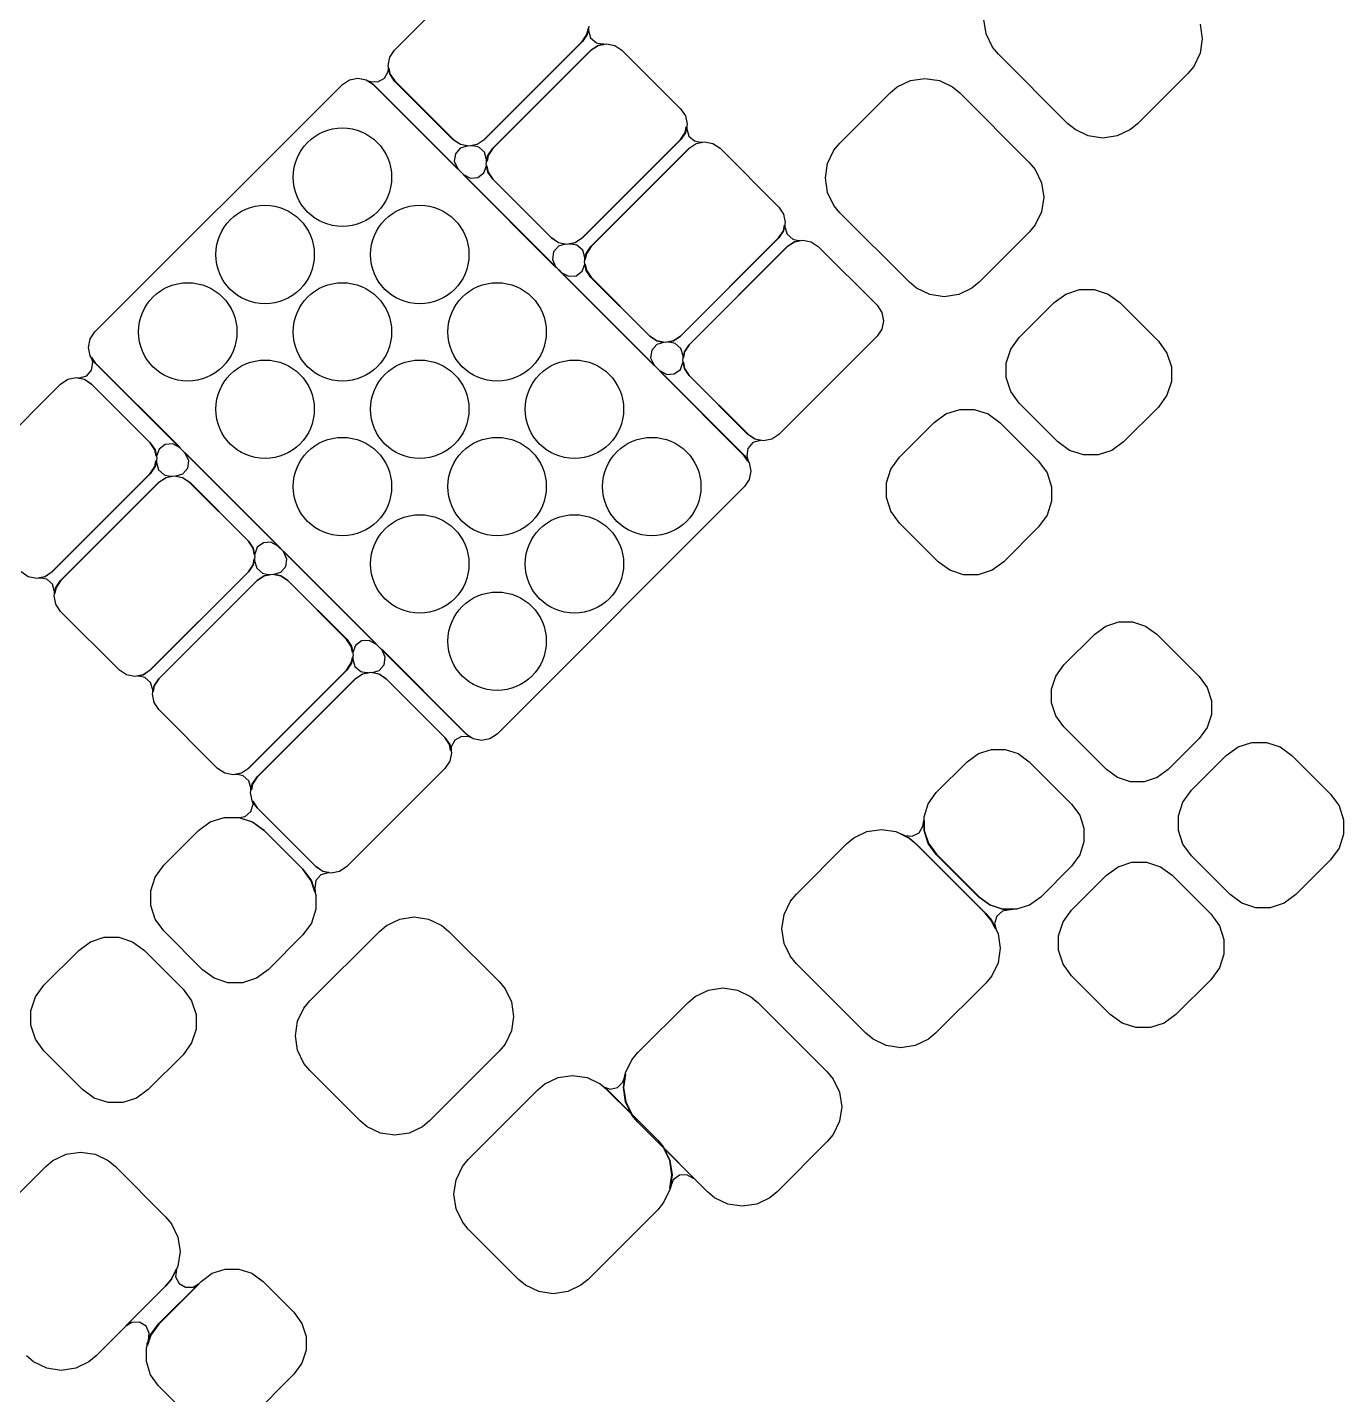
# Model space of a CAD drawing. Extents: x 4.32 to 8.86, y -5.17 to -1.84.
# Drawn here: x 6.0404 to 6.5143, y -4.0215 to -3.5293 of the extents above; entities that cross this region are included whole.
import ezdxf

# ---------------------------------------------------------------- set-up
doc = ezdxf.new("R2010")
doc.units = 0
doc.header["$MEASUREMENT"] = 0
doc.layers.add('BLACK', color=7, linetype='CONTINUOUS')

msp = doc.modelspace()

# ---------------------------------------------------------------- linework, layer by layer
at = {"layer": 'BLACK', "linetype": 'CONTINUOUS'}
for p, q in [((6.1726, -3.53746), (6.20796, -3.50211)), ((6.24256, -3.52883), (6.24196, -3.53185)), ((6.38561, -3.53162), (6.38482, -3.52641)), ((6.46262, -3.52816), (6.46341, -3.53337)), ((6.24019, -3.53435), (6.24188, -3.53182)), ((6.24196, -3.53185), (6.24025, -3.5344)), ((6.24188, -3.53182), (6.24229, -3.52979)), ((6.24229, -3.52979), (6.24234, -3.52974)), ((6.24234, -3.52974), (6.24242, -3.52975)), ((6.24242, -3.52975), (6.24244, -3.52981)), ((6.24244, -3.52981), (6.24244, -3.53042)), ((6.24244, -3.53042), (6.24321, -3.53305)), ((6.24321, -3.53305), (6.24528, -3.53483)), ((6.38789, -3.53636), (6.38561, -3.53162)), ((6.46341, -3.53337), (6.46262, -3.53858)), ((6.1709, -3.54002), (6.1726, -3.53746)), ((6.20485, -3.56969), (6.24019, -3.53435)), ((6.24025, -3.5344), (6.2049, -3.56976)), ((6.20796, -3.57282), (6.24331, -3.53746)), ((6.24336, -3.53752), (6.20802, -3.57287)), ((6.24331, -3.53746), (6.24587, -3.53576)), ((6.2459, -3.53583), (6.24336, -3.53752)), ((6.24528, -3.53483), (6.24729, -3.53527)), ((6.24587, -3.53576), (6.24888, -3.53516)), ((6.24792, -3.53543), (6.2459, -3.53583)), ((6.24729, -3.53527), (6.2479, -3.53527)), ((6.2479, -3.53527), (6.24797, -3.53531)), ((6.24797, -3.53539), (6.24792, -3.53543)), ((6.24797, -3.53531), (6.24797, -3.53539)), ((6.24888, -3.53516), (6.2519, -3.53576)), ((6.2519, -3.53576), (6.25445, -3.53746)), ((6.25445, -3.53746), (6.27561, -3.55862)), ((6.39001, -3.53893), (6.38789, -3.53636)), ((6.46262, -3.53858), (6.46034, -3.54332)), ((6.1703, -3.54303), (6.1709, -3.54002)), ((6.1709, -3.54604), (6.1703, -3.54303)), ((6.41507, -3.56399), (6.39001, -3.53893)), ((6.46034, -3.54332), (6.45822, -3.54589)), ((6.15384, -3.54982), (6.15639, -3.54812)), ((6.15639, -3.54812), (6.15941, -3.54752)), ((6.15941, -3.54752), (6.16242, -3.54812)), ((6.16242, -3.54812), (6.16498, -3.54982)), ((6.163, -3.54855), (6.16304, -3.54848)), ((6.16304, -3.54848), (6.1631, -3.54848)), ((6.1631, -3.54848), (6.1639, -3.54877)), ((6.16664, -3.54894), (6.16902, -3.54762)), ((6.16902, -3.54762), (6.17031, -3.54521)), ((6.17031, -3.54521), (6.17041, -3.54422)), ((6.17041, -3.54401), (6.17045, -3.54394)), ((6.17041, -3.54422), (6.17041, -3.54401)), ((6.17045, -3.54394), (6.17053, -3.54394)), ((6.17053, -3.54394), (6.17057, -3.54399)), ((6.17057, -3.54399), (6.17097, -3.54601)), ((6.1726, -3.5486), (6.1709, -3.54604)), ((6.17097, -3.54601), (6.17266, -3.54855)), ((6.35361, -3.55073), (6.35835, -3.54845)), ((6.35835, -3.54845), (6.36356, -3.54766)), ((6.36356, -3.54766), (6.36877, -3.54845)), ((6.36877, -3.54845), (6.37352, -3.55073)), ((6.45822, -3.54589), (6.44012, -3.56399)), ((6.06476, -3.63891), (6.15384, -3.54982)), ((6.16303, -3.54862), (6.163, -3.54855)), ((6.16493, -3.54988), (6.16303, -3.54862)), ((6.1639, -3.54877), (6.16664, -3.54894)), ((6.19536, -3.58032), (6.16493, -3.54988)), ((6.16498, -3.54982), (6.2986, -3.68345)), ((6.19376, -3.56976), (6.1726, -3.5486)), ((6.17266, -3.54855), (6.19381, -3.56969)), ((6.33294, -3.57095), (6.35104, -3.55285)), ((6.35104, -3.55285), (6.35361, -3.55073)), ((6.37352, -3.55073), (6.37609, -3.55285)), ((6.37609, -3.55285), (6.40115, -3.57791)), ((6.27561, -3.55862), (6.27731, -3.56117)), ((6.27731, -3.56117), (6.27791, -3.56419)), ((6.27555, -3.56971), (6.27724, -3.56717)), ((6.27731, -3.5672), (6.27561, -3.56976)), ((6.27724, -3.56717), (6.27764, -3.56515)), ((6.27791, -3.56419), (6.27731, -3.5672)), ((6.27764, -3.56515), (6.27769, -3.56509)), ((6.27769, -3.56509), (6.27777, -3.56511)), ((6.27777, -3.56511), (6.2778, -3.56517)), ((6.2778, -3.56517), (6.2778, -3.56577)), ((6.2778, -3.56577), (6.27857, -3.5684)), ((6.41764, -3.56611), (6.41507, -3.56399)), ((6.42238, -3.56839), (6.41764, -3.56611)), ((6.43755, -3.56611), (6.4328, -3.56839)), ((6.44012, -3.56399), (6.43755, -3.56611)), ((6.19632, -3.57146), (6.19376, -3.56976)), ((6.19381, -3.56969), (6.19635, -3.57139)), ((6.19628, -3.57272), (6.1945, -3.57478)), ((6.1987, -3.57201), (6.19628, -3.57272)), ((6.19933, -3.57206), (6.19632, -3.57146)), ((6.19635, -3.57139), (6.19869, -3.57186)), ((6.19869, -3.57186), (6.19875, -3.57191)), ((6.19874, -3.57198), (6.1987, -3.57201)), ((6.19875, -3.57191), (6.19874, -3.57198)), ((6.20234, -3.57146), (6.19933, -3.57206)), ((6.20024, -3.57183), (6.20029, -3.57179)), ((6.20024, -3.57191), (6.20024, -3.57183)), ((6.20031, -3.57195), (6.20024, -3.57191)), ((6.20029, -3.57179), (6.20231, -3.57139)), ((6.20092, -3.57195), (6.20031, -3.57195)), ((6.20293, -3.57238), (6.20092, -3.57195)), ((6.20231, -3.57139), (6.20485, -3.56969)), ((6.2049, -3.56976), (6.20234, -3.57146)), ((6.205, -3.57417), (6.20293, -3.57238)), ((6.20625, -3.57537), (6.20796, -3.57282)), ((6.20802, -3.57287), (6.20633, -3.5754)), ((6.2402, -3.60505), (6.27555, -3.56971)), ((6.27561, -3.56976), (6.24025, -3.60511)), ((6.24331, -3.60817), (6.27867, -3.57282)), ((6.27872, -3.57288), (6.24338, -3.60822)), ((6.27857, -3.5684), (6.28063, -3.57019)), ((6.27867, -3.57282), (6.28122, -3.57111)), ((6.28125, -3.57119), (6.27872, -3.57288)), ((6.28063, -3.57019), (6.28265, -3.57063)), ((6.28122, -3.57111), (6.28424, -3.57051)), ((6.28328, -3.57078), (6.28125, -3.57119)), ((6.28265, -3.57063), (6.28326, -3.57063)), ((6.28326, -3.57063), (6.28333, -3.57067)), ((6.28333, -3.57075), (6.28328, -3.57078)), ((6.28333, -3.57067), (6.28333, -3.57075)), ((6.28424, -3.57051), (6.28725, -3.57111)), ((6.28725, -3.57111), (6.28981, -3.57282)), ((6.28981, -3.57282), (6.31096, -3.59398)), ((6.33082, -3.57352), (6.33294, -3.57095)), ((6.42759, -3.56918), (6.42238, -3.56839)), ((6.4328, -3.56839), (6.42759, -3.56918)), ((6.1945, -3.57478), (6.19411, -3.57748)), ((6.19411, -3.57748), (6.19525, -3.57997)), ((6.20577, -3.5768), (6.205, -3.57417)), ((6.20565, -3.57839), (6.20625, -3.57537)), ((6.20577, -3.57741), (6.20577, -3.5768)), ((6.2058, -3.57747), (6.20577, -3.57741)), ((6.20587, -3.57748), (6.2058, -3.57747)), ((6.20592, -3.57742), (6.20587, -3.57748)), ((6.20633, -3.5754), (6.20592, -3.57742)), ((6.32854, -3.57827), (6.33082, -3.57352)), ((6.40115, -3.57791), (6.40327, -3.58048)), ((6.19525, -3.57997), (6.19548, -3.58021)), ((6.19544, -3.58034), (6.19536, -3.58032)), ((6.1955, -3.58029), (6.19544, -3.58034)), ((6.19548, -3.58021), (6.1955, -3.58029)), ((6.19737, -3.58227), (6.19743, -3.58222)), ((6.19739, -3.58235), (6.19737, -3.58227)), ((6.23072, -3.61568), (6.19739, -3.58235)), ((6.19743, -3.58222), (6.19748, -3.58222)), ((6.19748, -3.58222), (6.1999, -3.58354)), ((6.20262, -3.58335), (6.2048, -3.58171)), ((6.2048, -3.58171), (6.20574, -3.57918)), ((6.20625, -3.5814), (6.20565, -3.57839)), ((6.20574, -3.57918), (6.2058, -3.57913)), ((6.2058, -3.57913), (6.20588, -3.57916)), ((6.20588, -3.57916), (6.20589, -3.5792)), ((6.20589, -3.5792), (6.20633, -3.58137)), ((6.20796, -3.58395), (6.20625, -3.5814)), ((6.20633, -3.58137), (6.20802, -3.5839)), ((6.32775, -3.58348), (6.32854, -3.57827)), ((6.40327, -3.58048), (6.40555, -3.58523)), ((6.1999, -3.58354), (6.20262, -3.58335)), ((6.22912, -3.60511), (6.20796, -3.58395)), ((6.20802, -3.5839), (6.22917, -3.60505)), ((6.32854, -3.58869), (6.32775, -3.58348)), ((6.40555, -3.58523), (6.40634, -3.59044)), ((6.33082, -3.59343), (6.32854, -3.58869)), ((6.40634, -3.59044), (6.40555, -3.59565)), ((6.31096, -3.59398), (6.31267, -3.59653)), ((6.31267, -3.59653), (6.31327, -3.59954)), ((6.33294, -3.596), (6.33082, -3.59343)), ((6.358, -3.62106), (6.33294, -3.596)), ((6.40555, -3.59565), (6.40327, -3.60039)), ((6.3109, -3.60506), (6.3126, -3.60253)), ((6.31267, -3.60256), (6.31096, -3.60511)), ((6.3126, -3.60253), (6.313, -3.60051)), ((6.31327, -3.59954), (6.31267, -3.60256)), ((6.313, -3.60051), (6.31305, -3.60045)), ((6.31305, -3.60045), (6.31313, -3.60046)), ((6.31313, -3.60046), (6.31315, -3.60052)), ((6.31315, -3.60052), (6.31315, -3.60113)), ((6.31315, -3.60113), (6.31392, -3.60376)), ((6.40327, -3.60039), (6.40115, -3.60296)), ((6.23167, -3.60682), (6.22912, -3.60511)), ((6.22917, -3.60505), (6.2317, -3.60674)), ((6.23406, -3.60736), (6.23164, -3.60807)), ((6.23468, -3.60742), (6.23167, -3.60682)), ((6.2317, -3.60674), (6.23405, -3.60721)), ((6.23405, -3.60721), (6.23411, -3.60726)), ((6.23409, -3.60734), (6.23406, -3.60736)), ((6.23411, -3.60726), (6.23409, -3.60734)), ((6.2377, -3.60682), (6.23468, -3.60742)), ((6.23559, -3.60718), (6.23565, -3.60715)), ((6.23559, -3.60726), (6.23559, -3.60718)), ((6.23566, -3.6073), (6.23559, -3.60726)), ((6.23565, -3.60715), (6.23767, -3.60674)), ((6.23627, -3.6073), (6.23566, -3.6073)), ((6.23829, -3.60774), (6.23627, -3.6073)), ((6.23767, -3.60674), (6.2402, -3.60505)), ((6.24025, -3.60511), (6.2377, -3.60682)), ((6.27556, -3.64041), (6.3109, -3.60506)), ((6.31096, -3.60511), (6.27561, -3.64047)), ((6.31392, -3.60376), (6.31599, -3.60554)), ((6.31402, -3.60817), (6.31658, -3.60647)), ((6.31661, -3.60654), (6.31407, -3.60823)), ((6.31599, -3.60554), (6.318, -3.60598)), ((6.31658, -3.60647), (6.31959, -3.60587)), ((6.31863, -3.60614), (6.31661, -3.60654)), ((6.318, -3.60598), (6.31862, -3.60598)), ((6.31862, -3.60598), (6.31868, -3.60602)), ((6.31868, -3.6061), (6.31863, -3.60614)), ((6.31868, -3.60602), (6.31868, -3.6061)), ((6.31959, -3.60587), (6.32261, -3.60647)), ((6.32261, -3.60647), (6.32516, -3.60817)), ((6.40115, -3.60296), (6.38305, -3.62106)), ((6.22985, -3.61013), (6.22947, -3.61283)), ((6.23164, -3.60807), (6.22985, -3.61013)), ((6.24035, -3.60953), (6.23829, -3.60774)), ((6.24112, -3.61216), (6.24035, -3.60953)), ((6.24101, -3.61374), (6.24161, -3.61073)), ((6.24112, -3.61276), (6.24112, -3.61216)), ((6.24168, -3.61076), (6.24128, -3.61278)), ((6.24161, -3.61073), (6.24331, -3.60817)), ((6.24338, -3.60822), (6.24168, -3.61076)), ((6.27867, -3.64353), (6.31402, -3.60817)), ((6.31407, -3.60823), (6.27873, -3.64358)), ((6.32516, -3.60817), (6.34632, -3.62933)), ((6.22947, -3.61283), (6.2306, -3.61532)), ((6.2306, -3.61532), (6.23083, -3.61557)), ((6.23079, -3.6157), (6.23072, -3.61568)), ((6.23085, -3.61565), (6.23079, -3.6157)), ((6.23083, -3.61557), (6.23085, -3.61565)), ((6.23171, -3.61661), (6.23176, -3.61655)), ((6.23173, -3.61669), (6.23171, -3.61661)), ((6.26608, -3.65103), (6.23173, -3.61669)), ((6.23176, -3.61655), (6.23184, -3.61657)), ((6.23184, -3.61657), (6.23285, -3.61759)), ((6.23797, -3.6187), (6.24016, -3.61707)), ((6.24016, -3.61707), (6.2411, -3.61454)), ((6.24161, -3.61675), (6.24101, -3.61374)), ((6.2411, -3.61454), (6.24116, -3.61449)), ((6.24115, -3.61282), (6.24112, -3.61276)), ((6.24123, -3.61284), (6.24115, -3.61282)), ((6.24116, -3.61449), (6.24123, -3.61452)), ((6.24128, -3.61278), (6.24123, -3.61284)), ((6.24123, -3.61452), (6.24125, -3.61455)), ((6.24125, -3.61455), (6.24168, -3.61672)), ((6.24331, -3.61931), (6.24161, -3.61675)), ((6.24168, -3.61672), (6.24338, -3.61926)), ((6.23285, -3.61759), (6.23525, -3.6189)), ((6.23525, -3.6189), (6.23797, -3.6187)), ((6.26447, -3.64047), (6.24331, -3.61931)), ((6.24338, -3.61926), (6.26452, -3.64041)), ((6.36057, -3.62318), (6.358, -3.62106)), ((6.38305, -3.62106), (6.38048, -3.62318)), ((6.36531, -3.62546), (6.36057, -3.62318)), ((6.37052, -3.62625), (6.36531, -3.62546)), ((6.37573, -3.62546), (6.37052, -3.62625)), ((6.38048, -3.62318), (6.37573, -3.62546)), ((6.41005, -3.62837), (6.41428, -3.62529)), ((6.41428, -3.62529), (6.41926, -3.62368)), ((6.41926, -3.62368), (6.4245, -3.62368)), ((6.4245, -3.62368), (6.42948, -3.62529)), ((6.42948, -3.62529), (6.43371, -3.62837)), ((6.34632, -3.62933), (6.34802, -3.63189)), ((6.34802, -3.63189), (6.34862, -3.6349)), ((6.39752, -3.6409), (6.41005, -3.62837)), ((6.43371, -3.62837), (6.44763, -3.64229)), ((6.34862, -3.6349), (6.34802, -3.63791)), ((6.06245, -3.64448), (6.06305, -3.64146)), ((6.06305, -3.64146), (6.06476, -3.63891)), ((6.26703, -3.64217), (6.26447, -3.64047)), ((6.26452, -3.64041), (6.26706, -3.6421)), ((6.27302, -3.6421), (6.27556, -3.64041)), ((6.27561, -3.64047), (6.27305, -3.64217)), ((6.34632, -3.64047), (6.31096, -3.67582)), ((6.34802, -3.63791), (6.34632, -3.64047)), ((6.39444, -3.64513), (6.39752, -3.6409)), ((6.06305, -3.64749), (6.06245, -3.64448)), ((6.26521, -3.64549), (6.26482, -3.64819)), ((6.267, -3.64343), (6.26521, -3.64549)), ((6.26941, -3.64272), (6.267, -3.64343)), ((6.27004, -3.64277), (6.26703, -3.64217)), ((6.26706, -3.6421), (6.26941, -3.64257)), ((6.26941, -3.64257), (6.26946, -3.64262)), ((6.26945, -3.6427), (6.26941, -3.64272)), ((6.26946, -3.64262), (6.26945, -3.6427)), ((6.27305, -3.64217), (6.27004, -3.64277)), ((6.27095, -3.64254), (6.271, -3.6425)), ((6.27095, -3.64262), (6.27095, -3.64254)), ((6.27102, -3.64266), (6.27095, -3.64262)), ((6.271, -3.6425), (6.27302, -3.6421)), ((6.27163, -3.64266), (6.27102, -3.64266)), ((6.27364, -3.6431), (6.27163, -3.64266)), ((6.27571, -3.64488), (6.27364, -3.6431)), ((6.27648, -3.64751), (6.27571, -3.64488)), ((6.27636, -3.6491), (6.27696, -3.64608)), ((6.27704, -3.64611), (6.27663, -3.64813)), ((6.27696, -3.64608), (6.27867, -3.64353)), ((6.27873, -3.64358), (6.27704, -3.64611)), ((6.39283, -3.65011), (6.39444, -3.64513)), ((6.44763, -3.64229), (6.45071, -3.64652)), ((6.45071, -3.64652), (6.45232, -3.6515)), ((6.06476, -3.65004), (6.06305, -3.64749)), ((6.06341, -3.64817), (6.06343, -3.64809)), ((6.06371, -3.64898), (6.06341, -3.64817)), ((6.06343, -3.64809), (6.0635, -3.64806)), ((6.0635, -3.64806), (6.06355, -3.6481)), ((6.06355, -3.6481), (6.06482, -3.64999)), ((6.06356, -3.65265), (6.06395, -3.64994)), ((6.06395, -3.64994), (6.06371, -3.64898)), ((6.19838, -3.78367), (6.06476, -3.65004)), ((6.06482, -3.64999), (6.09526, -3.68043)), ((6.26482, -3.64819), (6.26596, -3.65068)), ((6.26596, -3.65068), (6.26619, -3.65093)), ((6.26615, -3.65106), (6.26608, -3.65103)), ((6.26621, -3.651), (6.26615, -3.65106)), ((6.26619, -3.65093), (6.26621, -3.651)), ((6.27551, -3.65242), (6.27645, -3.64989)), ((6.27696, -3.65211), (6.27636, -3.6491)), ((6.27645, -3.64989), (6.27651, -3.64984)), ((6.27648, -3.64812), (6.27648, -3.64751)), ((6.27651, -3.64818), (6.27648, -3.64812)), ((6.27658, -3.64819), (6.27651, -3.64818)), ((6.27651, -3.64984), (6.27659, -3.64987)), ((6.27663, -3.64813), (6.27658, -3.64819)), ((6.27659, -3.64987), (6.2766, -3.64991)), ((6.2766, -3.64991), (6.27704, -3.65208)), ((6.39283, -3.65535), (6.39283, -3.65011)), ((6.45232, -3.6515), (6.45232, -3.65674)), ((6.0524, -3.65767), (6.05495, -3.65596)), ((6.05495, -3.65596), (6.05796, -3.65536)), ((6.05796, -3.65536), (6.06098, -3.65596)), ((6.05887, -3.65558), (6.05888, -3.65551)), ((6.05892, -3.65564), (6.05887, -3.65558)), ((6.05888, -3.65551), (6.05894, -3.65548)), ((6.06095, -3.65604), (6.05892, -3.65564)), ((6.05894, -3.65548), (6.05915, -3.65548)), ((6.05915, -3.65548), (6.06177, -3.65471)), ((6.06348, -3.65773), (6.06095, -3.65604)), ((6.06098, -3.65596), (6.06353, -3.65767)), ((6.06177, -3.65471), (6.06356, -3.65265)), ((6.26808, -3.65298), (6.26814, -3.65293)), ((6.2681, -3.65306), (6.26808, -3.65298)), ((6.29854, -3.6835), (6.2681, -3.65306)), ((6.26814, -3.65293), (6.26819, -3.65293)), ((6.26819, -3.65293), (6.27061, -3.65425)), ((6.27061, -3.65425), (6.27333, -3.65406)), ((6.27333, -3.65406), (6.27551, -3.65242)), ((6.27867, -3.65466), (6.27696, -3.65211)), ((6.27704, -3.65208), (6.27873, -3.65461)), ((6.29983, -3.67582), (6.27867, -3.65466)), ((6.27873, -3.65461), (6.29988, -3.67576)), ((6.39444, -3.66033), (6.39283, -3.65535)), ((6.45232, -3.65674), (6.45071, -3.66172)), ((6.01704, -3.69303), (6.0524, -3.65767)), ((6.08463, -3.67888), (6.06348, -3.65773)), ((6.06353, -3.65767), (6.08469, -3.67883)), ((6.39752, -3.66456), (6.39444, -3.66033)), ((6.45071, -3.66172), (6.44763, -3.66595)), ((6.41144, -3.67848), (6.39752, -3.66456)), ((6.44763, -3.66595), (6.4351, -3.67848)), ((6.35437, -3.68405), (6.3669, -3.67152)), ((6.3669, -3.67152), (6.37113, -3.66844)), ((6.37113, -3.66844), (6.37611, -3.66683)), ((6.37611, -3.66683), (6.38135, -3.66683)), ((6.38135, -3.66683), (6.38633, -3.66844)), ((6.38633, -3.66844), (6.39056, -3.67152)), ((6.39056, -3.67152), (6.40448, -3.68544)), ((6.30238, -3.67753), (6.29983, -3.67582)), ((6.29988, -3.67576), (6.30241, -3.67745)), ((6.31096, -3.67582), (6.30841, -3.67753)), ((6.08632, -3.68141), (6.08463, -3.67888)), ((6.08469, -3.67883), (6.0864, -3.68138)), ((6.08675, -3.68359), (6.08632, -3.68141)), ((6.0864, -3.68138), (6.08699, -3.6844)), ((6.08785, -3.68107), (6.0869, -3.6836)), ((6.09003, -3.67943), (6.08785, -3.68107)), ((6.09275, -3.67924), (6.09003, -3.67943)), ((6.09516, -3.68056), (6.09275, -3.67924)), ((6.09522, -3.68056), (6.09516, -3.68056)), ((6.09528, -3.68051), (6.09522, -3.68056)), ((6.09526, -3.68043), (6.09528, -3.68051)), ((6.2998, -3.68084), (6.29941, -3.68355)), ((6.30158, -3.67878), (6.2998, -3.68084)), ((6.30421, -3.67801), (6.30158, -3.67878)), ((6.30539, -3.67813), (6.30238, -3.67753)), ((6.30241, -3.67745), (6.30443, -3.67786)), ((6.30442, -3.67801), (6.30421, -3.67801)), ((6.30448, -3.67799), (6.30442, -3.67801)), ((6.30443, -3.67786), (6.30449, -3.67791)), ((6.30449, -3.67791), (6.30448, -3.67799)), ((6.30841, -3.67753), (6.30539, -3.67813)), ((6.41567, -3.68156), (6.41144, -3.67848)), ((6.4351, -3.67848), (6.43087, -3.68156)), ((6.08632, -3.68738), (6.08672, -3.68536)), ((6.08699, -3.6844), (6.0864, -3.68741)), ((6.08672, -3.68536), (6.08677, -3.6853)), ((6.08677, -3.68362), (6.08675, -3.68359)), ((6.08684, -3.68365), (6.08677, -3.68362)), ((6.08677, -3.6853), (6.08685, -3.68531)), ((6.0869, -3.6836), (6.08684, -3.68365)), ((6.08685, -3.68531), (6.08688, -3.68537)), ((6.08688, -3.68537), (6.08688, -3.68598)), ((6.08688, -3.68598), (6.08765, -3.68861)), ((6.09715, -3.68249), (6.09721, -3.68244)), ((6.09717, -3.68257), (6.09715, -3.68249)), ((6.0974, -3.68281), (6.09717, -3.68257)), ((6.09721, -3.68244), (6.09728, -3.68246)), ((6.09728, -3.68246), (6.13165, -3.71683)), ((6.09854, -3.6853), (6.0974, -3.68281)), ((6.09815, -3.688), (6.09854, -3.6853)), ((6.29981, -3.68539), (6.29854, -3.6835)), ((6.2986, -3.68345), (6.30031, -3.686)), ((6.29941, -3.68355), (6.29965, -3.68452)), ((6.29965, -3.68452), (6.29995, -3.68532)), ((6.29986, -3.68543), (6.29981, -3.68539)), ((6.29993, -3.6854), (6.29986, -3.68543)), ((6.29995, -3.68532), (6.29993, -3.6854)), ((6.30031, -3.686), (6.30091, -3.68902)), ((6.35129, -3.68828), (6.35437, -3.68405)), ((6.40448, -3.68544), (6.40756, -3.68967)), ((6.42065, -3.68317), (6.41567, -3.68156)), ((6.42589, -3.68317), (6.42065, -3.68317)), ((6.43087, -3.68156), (6.42589, -3.68317)), ((6.04928, -3.72526), (6.08463, -3.68991)), ((6.08469, -3.68996), (6.04933, -3.72532)), ((6.08463, -3.68991), (6.08632, -3.68738)), ((6.0864, -3.68741), (6.08469, -3.68996)), ((6.08765, -3.68861), (6.08971, -3.6904)), ((6.08971, -3.6904), (6.09173, -3.69084)), ((6.09031, -3.69132), (6.09332, -3.69072)), ((6.09236, -3.69099), (6.09034, -3.69139)), ((6.09173, -3.69084), (6.09234, -3.69084)), ((6.09234, -3.69084), (6.09241, -3.69087)), ((6.09241, -3.69095), (6.09236, -3.69099)), ((6.09241, -3.69087), (6.09241, -3.69095)), ((6.09332, -3.69072), (6.09633, -3.69132)), ((6.09389, -3.69087), (6.09391, -3.6908)), ((6.09395, -3.69093), (6.09389, -3.69087)), ((6.09391, -3.6908), (6.09395, -3.69077)), ((6.09395, -3.69077), (6.09636, -3.69006)), ((6.0963, -3.69139), (6.09395, -3.69093)), ((6.09636, -3.69006), (6.09815, -3.688)), ((6.30091, -3.68902), (6.30031, -3.69203)), ((6.34968, -3.69326), (6.35129, -3.68828)), ((6.40756, -3.68967), (6.40917, -3.69465)), ((6.0524, -3.72838), (6.08775, -3.69303)), ((6.0878, -3.69309), (6.05246, -3.72843)), ((6.08775, -3.69303), (6.09031, -3.69132)), ((6.09034, -3.69139), (6.0878, -3.69309)), ((6.09884, -3.69309), (6.0963, -3.69139)), ((6.09633, -3.69132), (6.09889, -3.69303)), ((6.11998, -3.71423), (6.09884, -3.69309)), ((6.09889, -3.69303), (6.12004, -3.71418)), ((6.2986, -3.69459), (6.20952, -3.78367)), ((6.30031, -3.69203), (6.2986, -3.69459)), ((6.34968, -3.6985), (6.34968, -3.69326)), ((6.40917, -3.69465), (6.40917, -3.69989)), ((6.35129, -3.70348), (6.34968, -3.6985)), ((6.40917, -3.69989), (6.40756, -3.70487)), ((6.35437, -3.70771), (6.35129, -3.70348)), ((6.40756, -3.70487), (6.40448, -3.7091)), ((6.36829, -3.72163), (6.35437, -3.70771)), ((6.40448, -3.7091), (6.39195, -3.72163)), ((6.12168, -3.71677), (6.11998, -3.71423)), ((6.12004, -3.71418), (6.12175, -3.71674)), ((6.12539, -3.71479), (6.1232, -3.71642)), ((6.12811, -3.7146), (6.12539, -3.71479)), ((6.13051, -3.71591), (6.12811, -3.7146)), ((6.12211, -3.71894), (6.12168, -3.71677)), ((6.12168, -3.72273), (6.12208, -3.72071)), ((6.12175, -3.71674), (6.12235, -3.71975)), ((6.12235, -3.71975), (6.12175, -3.72276)), ((6.12208, -3.72071), (6.12213, -3.72065)), ((6.12212, -3.71898), (6.12211, -3.71894)), ((6.1222, -3.719), (6.12212, -3.71898)), ((6.12213, -3.72065), (6.12221, -3.72067)), ((6.12226, -3.71895), (6.1222, -3.719)), ((6.12221, -3.72067), (6.12223, -3.72073)), ((6.12223, -3.72073), (6.12223, -3.72134)), ((6.1232, -3.71642), (6.12226, -3.71895)), ((6.13154, -3.71694), (6.13051, -3.71591)), ((6.13162, -3.71696), (6.13154, -3.71694)), ((6.13168, -3.71691), (6.13162, -3.71696)), ((6.13165, -3.71683), (6.13168, -3.71691)), ((6.13251, -3.71785), (6.13256, -3.71779)), ((6.13252, -3.71792), (6.13251, -3.71785)), ((6.13275, -3.71817), (6.13252, -3.71792)), ((6.13256, -3.71779), (6.13264, -3.71781)), ((6.13264, -3.71781), (6.16597, -3.75114)), ((6.13389, -3.72066), (6.13275, -3.71817)), ((6.1335, -3.72336), (6.13389, -3.72066)), ((6.04075, -3.72703), (6.0382, -3.72532)), ((6.04675, -3.72695), (6.04928, -3.72526)), ((6.04933, -3.72532), (6.04678, -3.72703)), ((6.08464, -3.76061), (6.11998, -3.72527)), ((6.12004, -3.72532), (6.08469, -3.76067)), ((6.11998, -3.72527), (6.12168, -3.72273)), ((6.12175, -3.72276), (6.12004, -3.72532)), ((6.12223, -3.72134), (6.12301, -3.72396)), ((6.12301, -3.72396), (6.12507, -3.72575)), ((6.1293, -3.72613), (6.13172, -3.72542)), ((6.13172, -3.72542), (6.1335, -3.72336)), ((6.37252, -3.72471), (6.36829, -3.72163)), ((6.3775, -3.72632), (6.37252, -3.72471)), ((6.38772, -3.72471), (6.38274, -3.72632)), ((6.39195, -3.72163), (6.38772, -3.72471)), ((6.04377, -3.72763), (6.04075, -3.72703)), ((6.04678, -3.72703), (6.04377, -3.72763)), ((6.04467, -3.72739), (6.04473, -3.72735)), ((6.04467, -3.72747), (6.04467, -3.72739)), ((6.04474, -3.72751), (6.04467, -3.72747)), ((6.04473, -3.72735), (6.04675, -3.72695)), ((6.04535, -3.72751), (6.04474, -3.72751)), ((6.04737, -3.72795), (6.04535, -3.72751)), ((6.04943, -3.72974), (6.04737, -3.72795)), ((6.0502, -3.73236), (6.04943, -3.72974)), ((6.05069, -3.73094), (6.0524, -3.72838)), ((6.05246, -3.72843), (6.05076, -3.73097)), ((6.08775, -3.76374), (6.12311, -3.72838)), ((6.12316, -3.72844), (6.08781, -3.76379)), ((6.12311, -3.72838), (6.12566, -3.72667)), ((6.12569, -3.72675), (6.12316, -3.72844)), ((6.12507, -3.72575), (6.12709, -3.72619)), ((6.12566, -3.72667), (6.12867, -3.72608)), ((6.12771, -3.72635), (6.12569, -3.72675)), ((6.12709, -3.72619), (6.1277, -3.72619)), ((6.1277, -3.72619), (6.12776, -3.72623)), ((6.12776, -3.72631), (6.12771, -3.72635)), ((6.12776, -3.72623), (6.12776, -3.72631)), ((6.12867, -3.72608), (6.13169, -3.72667)), ((6.12925, -3.72623), (6.12926, -3.72615)), ((6.12931, -3.72628), (6.12925, -3.72623)), ((6.12926, -3.72615), (6.1293, -3.72613)), ((6.13166, -3.72675), (6.12931, -3.72628)), ((6.13419, -3.72844), (6.13166, -3.72675)), ((6.13169, -3.72667), (6.13424, -3.72838)), ((6.15534, -3.74959), (6.13419, -3.72844)), ((6.13424, -3.72838), (6.1554, -3.74954)), ((6.38274, -3.72632), (6.3775, -3.72632)), ((6.05009, -3.73395), (6.05069, -3.73094)), ((6.05069, -3.73696), (6.05009, -3.73395)), ((6.0502, -3.73297), (6.0502, -3.73236)), ((6.05023, -3.73303), (6.0502, -3.73297)), ((6.05031, -3.73305), (6.05023, -3.73303)), ((6.05036, -3.73299), (6.05031, -3.73305)), ((6.05076, -3.73097), (6.05036, -3.73299)), ((6.0524, -3.73952), (6.05069, -3.73696)), ((6.07355, -3.76067), (6.0524, -3.73952)), ((6.42474, -3.74767), (6.42873, -3.74478)), ((6.42873, -3.74478), (6.43342, -3.74326)), ((6.43342, -3.74326), (6.43834, -3.74326)), ((6.43834, -3.74326), (6.44303, -3.74478)), ((6.44303, -3.74478), (6.44701, -3.74767)), ((6.15703, -3.75212), (6.15534, -3.74959)), ((6.1554, -3.74954), (6.15711, -3.75209)), ((6.16074, -3.75014), (6.15856, -3.75178)), ((6.16346, -3.74995), (6.16074, -3.75014)), ((6.16587, -3.75127), (6.16346, -3.74995)), ((6.41361, -3.75881), (6.42474, -3.74767)), ((6.44701, -3.74767), (6.46233, -3.76299)), ((6.15746, -3.7543), (6.15703, -3.75212)), ((6.15711, -3.75209), (6.15771, -3.75511)), ((6.15771, -3.75511), (6.15711, -3.75812)), ((6.15748, -3.75433), (6.15746, -3.7543)), ((6.15755, -3.75436), (6.15748, -3.75433)), ((6.15761, -3.75431), (6.15755, -3.75436)), ((6.15856, -3.75178), (6.15761, -3.75431)), ((6.16593, -3.75128), (6.16587, -3.75127)), ((6.16599, -3.75122), (6.16593, -3.75128)), ((6.16597, -3.75114), (6.16599, -3.75122)), ((6.16786, -3.7532), (6.16792, -3.75315)), ((6.16788, -3.75328), (6.16786, -3.7532)), ((6.16811, -3.75353), (6.16788, -3.75328)), ((6.16792, -3.75315), (6.16799, -3.75317)), ((6.16799, -3.75317), (6.19843, -3.78361)), ((6.16925, -3.75602), (6.16811, -3.75353)), ((6.15534, -3.76062), (6.15703, -3.75809)), ((6.15711, -3.75812), (6.1554, -3.76067)), ((6.15703, -3.75809), (6.15743, -3.75607)), ((6.15743, -3.75607), (6.15749, -3.75601)), ((6.15749, -3.75601), (6.15756, -3.75602)), ((6.15756, -3.75602), (6.15759, -3.75608)), ((6.15759, -3.75608), (6.15759, -3.75669)), ((6.15759, -3.75669), (6.15836, -3.75932)), ((6.15836, -3.75932), (6.16042, -3.76111)), ((6.16707, -3.76077), (6.16886, -3.75871)), ((6.16886, -3.75871), (6.16925, -3.75602)), ((6.41071, -3.7628), (6.41361, -3.75881)), ((6.07611, -3.76238), (6.07355, -3.76067)), ((6.07912, -3.76298), (6.07611, -3.76238)), ((6.08213, -3.76238), (6.07912, -3.76298)), ((6.08003, -3.76275), (6.08008, -3.76271)), ((6.08003, -3.76283), (6.08003, -3.76275)), ((6.0801, -3.76287), (6.08003, -3.76283)), ((6.08008, -3.76271), (6.0821, -3.76231)), ((6.08071, -3.76287), (6.0801, -3.76287)), ((6.08273, -3.7633), (6.08071, -3.76287)), ((6.0821, -3.76231), (6.08464, -3.76061)), ((6.08469, -3.76067), (6.08213, -3.76238)), ((6.08479, -3.76509), (6.08273, -3.7633)), ((6.08556, -3.76772), (6.08479, -3.76509)), ((6.08604, -3.76629), (6.08775, -3.76374)), ((6.08781, -3.76379), (6.08612, -3.76632)), ((6.11999, -3.79597), (6.15534, -3.76062)), ((6.1554, -3.76067), (6.12004, -3.79603)), ((6.12311, -3.79909), (6.15846, -3.76374)), ((6.15851, -3.7638), (6.12317, -3.79914)), ((6.15846, -3.76374), (6.16102, -3.76203)), ((6.16105, -3.7621), (6.15851, -3.7638)), ((6.16042, -3.76111), (6.16244, -3.76155)), ((6.16102, -3.76203), (6.16403, -3.76143)), ((6.16307, -3.7617), (6.16105, -3.7621)), ((6.16244, -3.76155), (6.16305, -3.76155)), ((6.16305, -3.76155), (6.16312, -3.76159)), ((6.16312, -3.76166), (6.16307, -3.7617)), ((6.16312, -3.76159), (6.16312, -3.76166)), ((6.16403, -3.76143), (6.16704, -3.76203)), ((6.1646, -3.76159), (6.16462, -3.76151)), ((6.16466, -3.76164), (6.1646, -3.76159)), ((6.16462, -3.76151), (6.16466, -3.76148)), ((6.16466, -3.76148), (6.16707, -3.76077)), ((6.16701, -3.7621), (6.16466, -3.76164)), ((6.16955, -3.7638), (6.16701, -3.7621)), ((6.16704, -3.76203), (6.1696, -3.76374)), ((6.19069, -3.78494), (6.16955, -3.7638)), ((6.1696, -3.76374), (6.19075, -3.78489)), ((6.40919, -3.76748), (6.41071, -3.7628)), ((6.46233, -3.76299), (6.46522, -3.76697)), ((6.08544, -3.7693), (6.08604, -3.76629)), ((6.08604, -3.77232), (6.08544, -3.7693)), ((6.08556, -3.76833), (6.08556, -3.76772)), ((6.08559, -3.76839), (6.08556, -3.76833)), ((6.08566, -3.7684), (6.08559, -3.76839)), ((6.08572, -3.76834), (6.08566, -3.7684)), ((6.08612, -3.76632), (6.08572, -3.76834)), ((6.40919, -3.77241), (6.40919, -3.76748)), ((6.46522, -3.76697), (6.46674, -3.77166)), ((6.08775, -3.77487), (6.08604, -3.77232)), ((6.10891, -3.79603), (6.08775, -3.77487)), ((6.41071, -3.77709), (6.40919, -3.77241)), ((6.46674, -3.77166), (6.46674, -3.77658)), ((6.41361, -3.78108), (6.41071, -3.77709)), ((6.46674, -3.77658), (6.46522, -3.78127)), ((6.19672, -3.78455), (6.19434, -3.78587)), ((6.19945, -3.78472), (6.19672, -3.78455)), ((6.20094, -3.78538), (6.19838, -3.78367)), ((6.19843, -3.78361), (6.20033, -3.78487)), ((6.20026, -3.78501), (6.19945, -3.78472)), ((6.20952, -3.78367), (6.20696, -3.78538)), ((6.42892, -3.79639), (6.41361, -3.78108)), ((6.46522, -3.78127), (6.46233, -3.78526)), ((6.19239, -3.78748), (6.19069, -3.78494)), ((6.19075, -3.78489), (6.19246, -3.78745)), ((6.19279, -3.7895), (6.19239, -3.78748)), ((6.19246, -3.78745), (6.19306, -3.79046)), ((6.19283, -3.78955), (6.19279, -3.7895)), ((6.19291, -3.78955), (6.19283, -3.78955)), ((6.19294, -3.78948), (6.19291, -3.78955)), ((6.19305, -3.78828), (6.19294, -3.78927)), ((6.19294, -3.78927), (6.19294, -3.78948)), ((6.19434, -3.78587), (6.19305, -3.78828)), ((6.20032, -3.78501), (6.20026, -3.78501)), ((6.20036, -3.78494), (6.20032, -3.78501)), ((6.20033, -3.78487), (6.20036, -3.78494)), ((6.20395, -3.78598), (6.20094, -3.78538)), ((6.20696, -3.78538), (6.20395, -3.78598)), ((6.3828, -3.79071), (6.38748, -3.78919)), ((6.38748, -3.78919), (6.39241, -3.78919)), ((6.39241, -3.78919), (6.39709, -3.79071)), ((6.46233, -3.78526), (6.45119, -3.79639)), ((6.47205, -3.79137), (6.47628, -3.78829)), ((6.47628, -3.78829), (6.48126, -3.78668)), ((6.48126, -3.78668), (6.4865, -3.78668)), ((6.4865, -3.78668), (6.49148, -3.78829)), ((6.49148, -3.78829), (6.49571, -3.79137)), ((6.19246, -3.79348), (6.19075, -3.79603)), ((6.19306, -3.79046), (6.19246, -3.79348)), ((6.36767, -3.80474), (6.37881, -3.79361)), ((6.37881, -3.79361), (6.3828, -3.79071)), ((6.39709, -3.79071), (6.40108, -3.79361)), ((6.40108, -3.79361), (6.41639, -3.80892)), ((6.45952, -3.8039), (6.47205, -3.79137)), ((6.49571, -3.79137), (6.50963, -3.80529)), ((6.11146, -3.79774), (6.10891, -3.79603)), ((6.11448, -3.79834), (6.11146, -3.79774)), ((6.11749, -3.79774), (6.11448, -3.79834)), ((6.11538, -3.7981), (6.11544, -3.79806)), ((6.11538, -3.79818), (6.11538, -3.7981)), ((6.11545, -3.79822), (6.11538, -3.79818)), ((6.11544, -3.79806), (6.11746, -3.79766)), ((6.11606, -3.79822), (6.11545, -3.79822)), ((6.11808, -3.79866), (6.11606, -3.79822)), ((6.11746, -3.79766), (6.11999, -3.79597)), ((6.12004, -3.79603), (6.11749, -3.79774)), ((6.12014, -3.80045), (6.11808, -3.79866)), ((6.1214, -3.80165), (6.12311, -3.79909)), ((6.12317, -3.79914), (6.12147, -3.80168)), ((6.19075, -3.79603), (6.1554, -3.83139)), ((6.43291, -3.79929), (6.42892, -3.79639)), ((6.43759, -3.80081), (6.43291, -3.79929)), ((6.4472, -3.79929), (6.44252, -3.80081)), ((6.45119, -3.79639), (6.4472, -3.79929)), ((6.12092, -3.80307), (6.12014, -3.80045)), ((6.1208, -3.80466), (6.1214, -3.80165)), ((6.12092, -3.80368), (6.12092, -3.80307)), ((6.12094, -3.80374), (6.12092, -3.80368)), ((6.12102, -3.80376), (6.12094, -3.80374)), ((6.12107, -3.8037), (6.12102, -3.80376)), ((6.12147, -3.80168), (6.12107, -3.8037)), ((6.44252, -3.80081), (6.43759, -3.80081)), ((6.45644, -3.80813), (6.45952, -3.8039)), ((6.1214, -3.80767), (6.1208, -3.80466)), ((6.12091, -3.81154), (6.12167, -3.80891)), ((6.12311, -3.81023), (6.1214, -3.80767)), ((6.12149, -3.80794), (6.12152, -3.80787)), ((6.12167, -3.80891), (6.12149, -3.80794)), ((6.12152, -3.80787), (6.1216, -3.80785)), ((6.1216, -3.80785), (6.12163, -3.80788)), ((6.12163, -3.80788), (6.12317, -3.81018)), ((6.36326, -3.81342), (6.36478, -3.80873)), ((6.36478, -3.80873), (6.36767, -3.80474)), ((6.41639, -3.80892), (6.41929, -3.81291)), ((6.45483, -3.81311), (6.45644, -3.80813)), ((6.50963, -3.80529), (6.51271, -3.80952)), ((6.10628, -3.81529), (6.11126, -3.81368)), ((6.11126, -3.81368), (6.1165, -3.81368)), ((6.1165, -3.81368), (6.12148, -3.81529)), ((6.11663, -3.81376), (6.11666, -3.81369)), ((6.11669, -3.81382), (6.11663, -3.81376)), ((6.11666, -3.81369), (6.1167, -3.81367)), ((6.12144, -3.81536), (6.11669, -3.81382)), ((6.1167, -3.81367), (6.11887, -3.81334)), ((6.11887, -3.81334), (6.12091, -3.81154)), ((6.14426, -3.83139), (6.12311, -3.81023)), ((6.12317, -3.81018), (6.14431, -3.83132)), ((6.36326, -3.81834), (6.36326, -3.81342)), ((6.41929, -3.81291), (6.42081, -3.81759)), ((6.45483, -3.81835), (6.45483, -3.81311)), ((6.51271, -3.80952), (6.51432, -3.8145)), ((6.08952, -3.8309), (6.10205, -3.81837)), ((6.10205, -3.81837), (6.10628, -3.81529)), ((6.12566, -3.81843), (6.12144, -3.81536)), ((6.12148, -3.81529), (6.12571, -3.81837)), ((6.13957, -3.83234), (6.12566, -3.81843)), ((6.12571, -3.81837), (6.13963, -3.83229)), ((6.33793, -3.82106), (6.34268, -3.81878)), ((6.34268, -3.81878), (6.34789, -3.818)), ((6.34789, -3.818), (6.3531, -3.81878)), ((6.3531, -3.81878), (6.35785, -3.82106)), ((6.35903, -3.82044), (6.36146, -3.81922)), ((6.36146, -3.81922), (6.36286, -3.81687)), ((6.36286, -3.81687), (6.36297, -3.81634)), ((6.36297, -3.81634), (6.36318, -3.81479)), ((6.36318, -3.81479), (6.36323, -3.81473)), ((6.36323, -3.81473), (6.3633, -3.81474)), ((6.36478, -3.82303), (6.36326, -3.81834)), ((6.3633, -3.81474), (6.36333, -3.8148)), ((6.36333, -3.8148), (6.36333, -3.81833)), ((6.36333, -3.81833), (6.36485, -3.82299)), ((6.42081, -3.81759), (6.42081, -3.82252)), ((6.45644, -3.82333), (6.45483, -3.81835)), ((6.51432, -3.8145), (6.51432, -3.81974)), ((6.31727, -3.84128), (6.33536, -3.82319)), ((6.33536, -3.82319), (6.33793, -3.82106)), ((6.35491, -3.8197), (6.35494, -3.81962)), ((6.35495, -3.81976), (6.35491, -3.8197)), ((6.35494, -3.81962), (6.35502, -3.81962)), ((6.3578, -3.82113), (6.35495, -3.81976)), ((6.35502, -3.81962), (6.3563, -3.82015)), ((6.3563, -3.82015), (6.35903, -3.82044)), ((6.36036, -3.82325), (6.3578, -3.82113)), ((6.35785, -3.82106), (6.36042, -3.82319)), ((6.38541, -3.8483), (6.36036, -3.82325)), ((6.36042, -3.82319), (6.38547, -3.84824)), ((6.36767, -3.82701), (6.36478, -3.82303)), ((6.36485, -3.82299), (6.36773, -3.82696)), ((6.42081, -3.82252), (6.41929, -3.8272)), ((6.45952, -3.82756), (6.45644, -3.82333)), ((6.51432, -3.81974), (6.51271, -3.82472)), ((6.38299, -3.84233), (6.36767, -3.82701)), ((6.36773, -3.82696), (6.38304, -3.84227)), ((6.41929, -3.8272), (6.41639, -3.83119)), ((6.47344, -3.84148), (6.45952, -3.82756)), ((6.50963, -3.82895), (6.4971, -3.84148)), ((6.51271, -3.82472), (6.50963, -3.82895)), ((6.08644, -3.83513), (6.08952, -3.8309)), ((6.14264, -3.83656), (6.13957, -3.83234)), ((6.13963, -3.83229), (6.14271, -3.83652)), ((6.14682, -3.83309), (6.14426, -3.83139)), ((6.14431, -3.83132), (6.14685, -3.83302)), ((6.14868, -3.83358), (6.14605, -3.83435)), ((6.14983, -3.83369), (6.14682, -3.83309)), ((6.14685, -3.83302), (6.14887, -3.83342)), ((6.14885, -3.83358), (6.14868, -3.83358)), ((6.14891, -3.83355), (6.14885, -3.83358)), ((6.14887, -3.83342), (6.14893, -3.83347)), ((6.14893, -3.83347), (6.14891, -3.83355)), ((6.15284, -3.83309), (6.14983, -3.83369)), ((6.1554, -3.83139), (6.15284, -3.83309)), ((6.41639, -3.83119), (6.40526, -3.84233)), ((6.4289, -3.83452), (6.43313, -3.83144)), ((6.43313, -3.83144), (6.43811, -3.82983)), ((6.43811, -3.82983), (6.44335, -3.82983)), ((6.44335, -3.82983), (6.44833, -3.83144)), ((6.44833, -3.83144), (6.45256, -3.83452)), ((6.08483, -3.84011), (6.08644, -3.83513)), ((6.14391, -3.84047), (6.14264, -3.83656)), ((6.14271, -3.83652), (6.14432, -3.8415)), ((6.14427, -3.83641), (6.14387, -3.83909)), ((6.14605, -3.83435), (6.14427, -3.83641)), ((6.41637, -3.84705), (6.4289, -3.83452)), ((6.45256, -3.83452), (6.46648, -3.84844)), ((6.08483, -3.84535), (6.08483, -3.84011)), ((6.14387, -3.83909), (6.14406, -3.84044)), ((6.14395, -3.84052), (6.14391, -3.84047)), ((6.14403, -3.84051), (6.14395, -3.84052)), ((6.14406, -3.84044), (6.14403, -3.84051)), ((6.14432, -3.8415), (6.14432, -3.84674)), ((6.31514, -3.84385), (6.31727, -3.84128)), ((6.38697, -3.84522), (6.38299, -3.84233)), ((6.38304, -3.84227), (6.38701, -3.84515)), ((6.40526, -3.84233), (6.40127, -3.84522)), ((6.47767, -3.84456), (6.47344, -3.84148)), ((6.4971, -3.84148), (6.49287, -3.84456)), ((6.08644, -3.85033), (6.08483, -3.84535)), ((6.14432, -3.84674), (6.14271, -3.85172)), ((6.31208, -3.85381), (6.31286, -3.8486)), ((6.31286, -3.8486), (6.31514, -3.84385)), ((6.38753, -3.85086), (6.38541, -3.8483)), ((6.38547, -3.84824), (6.3876, -3.85081)), ((6.39166, -3.84674), (6.38697, -3.84522)), ((6.38701, -3.84515), (6.39167, -3.84667)), ((6.39147, -3.84739), (6.38942, -3.84919)), ((6.39347, -3.84709), (6.39147, -3.84739)), ((6.39658, -3.84674), (6.39166, -3.84674)), ((6.39167, -3.84667), (6.3952, -3.84667)), ((6.3935, -3.84707), (6.39347, -3.84709)), ((6.39351, -3.84706), (6.3935, -3.84707)), ((6.39521, -3.84682), (6.39351, -3.84706)), ((6.3952, -3.84667), (6.39527, -3.84671)), ((6.39527, -3.84678), (6.39521, -3.84682)), ((6.39527, -3.84671), (6.39527, -3.84678)), ((6.40127, -3.84522), (6.39658, -3.84674)), ((6.41329, -3.85128), (6.41637, -3.84705)), ((6.46648, -3.84844), (6.46956, -3.85267)), ((6.48265, -3.84617), (6.47767, -3.84456)), ((6.48789, -3.84617), (6.48265, -3.84617)), ((6.49287, -3.84456), (6.48789, -3.84617)), ((6.08952, -3.85456), (6.08644, -3.85033)), ((6.14271, -3.85172), (6.13963, -3.85595)), ((6.16714, -3.85469), (6.16971, -3.85256)), ((6.16971, -3.85256), (6.17446, -3.85028)), ((6.17446, -3.85028), (6.17967, -3.8495)), ((6.17967, -3.8495), (6.18488, -3.85028)), ((6.18488, -3.85028), (6.18963, -3.85256)), ((6.18963, -3.85256), (6.1922, -3.85469)), ((6.3889, -3.85371), (6.38753, -3.85086)), ((6.3876, -3.85081), (6.38988, -3.85556)), ((6.38942, -3.84919), (6.38867, -3.85181)), ((6.38867, -3.85181), (6.38904, -3.85364)), ((6.38904, -3.85364), (6.38903, -3.85372)), ((6.38904, -3.85364), (6.38904, -3.85364)), ((6.41168, -3.85626), (6.41329, -3.85128)), ((6.46956, -3.85267), (6.47117, -3.85765)), ((6.0589, -3.86152), (6.06313, -3.85844)), ((6.06313, -3.85844), (6.06811, -3.85683)), ((6.06811, -3.85683), (6.07335, -3.85683)), ((6.07335, -3.85683), (6.07833, -3.85844)), ((6.07833, -3.85844), (6.08256, -3.86152)), ((6.10344, -3.86848), (6.08952, -3.85456)), ((6.13963, -3.85595), (6.1271, -3.86848)), ((6.14209, -3.87974), (6.16714, -3.85469)), ((6.1922, -3.85469), (6.21029, -3.87278)), ((6.31286, -3.85902), (6.31208, -3.85381)), ((6.38896, -3.85375), (6.3889, -3.85371)), ((6.38903, -3.85372), (6.38896, -3.85375)), ((6.38988, -3.85556), (6.39066, -3.86077)), ((6.41168, -3.8615), (6.41168, -3.85626)), ((6.47117, -3.85765), (6.47117, -3.86289)), ((6.04637, -3.87405), (6.0589, -3.86152)), ((6.08256, -3.86152), (6.09648, -3.87544)), ((6.31514, -3.86377), (6.31286, -3.85902)), ((6.39066, -3.86077), (6.38988, -3.86598)), ((6.41329, -3.86648), (6.41168, -3.8615)), ((6.47117, -3.86289), (6.46956, -3.86787)), ((6.31727, -3.86634), (6.31514, -3.86377)), ((6.34232, -3.89139), (6.31727, -3.86634)), ((6.38988, -3.86598), (6.3876, -3.87073)), ((6.41637, -3.87071), (6.41329, -3.86648)), ((6.46956, -3.86787), (6.46648, -3.8721)), ((6.10767, -3.87156), (6.10344, -3.86848)), ((6.11265, -3.87317), (6.10767, -3.87156)), ((6.11789, -3.87317), (6.11265, -3.87317)), ((6.12287, -3.87156), (6.11789, -3.87317)), ((6.1271, -3.86848), (6.12287, -3.87156)), ((6.21029, -3.87278), (6.21242, -3.87535)), ((6.38547, -3.8733), (6.36738, -3.89139)), ((6.3876, -3.87073), (6.38547, -3.8733)), ((6.43029, -3.88463), (6.41637, -3.87071)), ((6.46648, -3.8721), (6.45395, -3.88463)), ((6.04168, -3.88326), (6.04329, -3.87828)), ((6.04329, -3.87828), (6.04637, -3.87405)), ((6.09648, -3.87544), (6.09956, -3.87967)), ((6.21242, -3.87535), (6.2147, -3.8801)), ((6.27829, -3.88026), (6.28086, -3.87813)), ((6.28086, -3.87813), (6.28561, -3.87585)), ((6.28561, -3.87585), (6.29082, -3.87507)), ((6.29082, -3.87507), (6.29603, -3.87585)), ((6.29603, -3.87585), (6.30078, -3.87813)), ((6.30078, -3.87813), (6.30335, -3.88026)), ((6.09956, -3.87967), (6.10117, -3.88465)), ((6.13768, -3.88706), (6.13996, -3.88231)), ((6.13996, -3.88231), (6.14209, -3.87974)), ((6.2147, -3.8801), (6.21548, -3.88531)), ((6.2602, -3.89835), (6.27829, -3.88026)), ((6.30335, -3.88026), (6.3284, -3.90531)), ((6.04168, -3.8885), (6.04168, -3.88326)), ((6.10117, -3.88465), (6.10117, -3.88989)), ((6.1369, -3.89227), (6.13768, -3.88706)), ((6.21548, -3.88531), (6.2147, -3.89052)), ((6.43452, -3.88771), (6.43029, -3.88463)), ((6.4395, -3.88932), (6.43452, -3.88771)), ((6.44972, -3.88771), (6.44474, -3.88932)), ((6.45395, -3.88463), (6.44972, -3.88771)), ((6.04329, -3.89348), (6.04168, -3.8885)), ((6.10117, -3.88989), (6.09956, -3.89487)), ((6.13768, -3.89748), (6.1369, -3.89227)), ((6.2147, -3.89052), (6.21242, -3.89527)), ((6.34489, -3.89352), (6.34232, -3.89139)), ((6.36738, -3.89139), (6.36481, -3.89352)), ((6.44474, -3.88932), (6.4395, -3.88932)), ((6.04637, -3.89771), (6.04329, -3.89348)), ((6.06029, -3.91163), (6.04637, -3.89771)), ((6.09956, -3.89487), (6.09648, -3.8991)), ((6.13996, -3.90223), (6.13768, -3.89748)), ((6.21029, -3.89784), (6.18524, -3.92289)), ((6.21242, -3.89527), (6.21029, -3.89784)), ((6.34964, -3.8958), (6.34489, -3.89352)), ((6.35485, -3.89658), (6.34964, -3.8958)), ((6.36006, -3.8958), (6.35485, -3.89658)), ((6.36481, -3.89352), (6.36006, -3.8958)), ((6.09648, -3.8991), (6.08395, -3.91163)), ((6.14209, -3.9048), (6.13996, -3.90223)), ((6.25579, -3.90567), (6.25807, -3.90092)), ((6.25807, -3.90092), (6.2602, -3.89835)), ((6.16018, -3.92289), (6.14209, -3.9048)), ((6.22678, -3.90963), (6.23153, -3.90735)), ((6.23153, -3.90735), (6.23674, -3.90657)), ((6.23674, -3.90657), (6.24195, -3.90735)), ((6.24195, -3.90735), (6.2467, -3.90963)), ((6.25486, -3.90903), (6.25544, -3.90729)), ((6.25501, -3.91088), (6.25579, -3.90567)), ((6.2558, -3.90616), (6.25509, -3.91088)), ((6.25544, -3.90729), (6.25557, -3.9063)), ((6.25557, -3.9063), (6.25558, -3.90628)), ((6.25558, -3.90628), (6.25565, -3.90611)), ((6.25565, -3.90611), (6.25571, -3.90607)), ((6.25571, -3.90607), (6.25578, -3.9061)), ((6.25578, -3.9061), (6.2558, -3.90616)), ((6.3284, -3.90531), (6.33053, -3.90788)), ((6.06452, -3.91471), (6.06029, -3.91163)), ((6.08395, -3.91163), (6.07972, -3.91471)), ((6.19916, -3.93681), (6.22421, -3.91176)), ((6.22421, -3.91176), (6.22678, -3.90963)), ((6.2467, -3.90963), (6.24927, -3.91176)), ((6.24791, -3.91068), (6.24796, -3.91062)), ((6.24794, -3.91076), (6.24791, -3.91068)), ((6.24921, -3.91181), (6.24794, -3.91076)), ((6.24796, -3.91062), (6.24802, -3.91062)), ((6.24802, -3.91062), (6.25024, -3.91148)), ((6.25776, -3.92036), (6.24921, -3.91181)), ((6.24927, -3.91176), (6.26736, -3.92985)), ((6.25024, -3.91148), (6.25291, -3.91094)), ((6.25291, -3.91094), (6.25486, -3.90903)), ((6.25579, -3.91609), (6.25501, -3.91088)), ((6.25509, -3.91088), (6.25587, -3.91607)), ((6.33053, -3.90788), (6.33281, -3.91263)), ((6.33281, -3.91263), (6.33359, -3.91784)), ((6.0695, -3.91632), (6.06452, -3.91471)), ((6.07474, -3.91632), (6.0695, -3.91632)), ((6.07972, -3.91471), (6.07474, -3.91632)), ((6.25807, -3.92084), (6.25579, -3.91609)), ((6.25587, -3.91607), (6.25788, -3.92027)), ((6.25781, -3.92038), (6.25776, -3.92036)), ((6.25788, -3.92035), (6.25781, -3.92038)), ((6.25788, -3.92027), (6.25788, -3.92035)), ((6.2602, -3.92341), (6.25807, -3.92084)), ((6.33359, -3.91784), (6.33281, -3.92305)), ((6.16275, -3.92502), (6.16018, -3.92289)), ((6.1675, -3.9273), (6.16275, -3.92502)), ((6.17271, -3.92808), (6.1675, -3.9273)), ((6.17792, -3.9273), (6.17271, -3.92808)), ((6.18267, -3.92502), (6.17792, -3.9273)), ((6.18524, -3.92289), (6.18267, -3.92502)), ((6.28525, -3.94846), (6.2602, -3.92341)), ((6.33281, -3.92305), (6.33053, -3.9278)), ((6.26736, -3.92985), (6.26949, -3.93242)), ((6.26949, -3.93242), (6.27177, -3.93717)), ((6.3284, -3.93037), (6.31031, -3.94846)), ((6.33053, -3.9278), (6.3284, -3.93037)), ((6.04705, -3.93931), (6.04962, -3.93719)), ((6.04962, -3.93719), (6.05436, -3.93491)), ((6.05436, -3.93491), (6.05957, -3.93413)), ((6.05957, -3.93413), (6.06478, -3.93491)), ((6.06478, -3.93491), (6.06953, -3.93719)), ((6.06953, -3.93719), (6.0721, -3.93931)), ((6.19703, -3.93938), (6.19916, -3.93681)), ((6.26967, -3.93299), (6.26968, -3.93291)), ((6.27169, -3.93719), (6.26967, -3.93299)), ((6.26968, -3.93291), (6.26975, -3.93288)), ((6.26975, -3.93288), (6.2698, -3.9329)), ((6.2698, -3.9329), (6.28039, -3.9435)), ((6.27247, -3.94238), (6.27169, -3.93719)), ((6.27177, -3.93717), (6.27255, -3.94238)), ((6.02199, -3.96437), (6.04705, -3.93931)), ((6.0721, -3.93931), (6.0902, -3.95741)), ((6.19475, -3.94413), (6.19703, -3.93938)), ((6.19397, -3.94934), (6.19475, -3.94413)), ((6.27176, -3.9471), (6.27247, -3.94238)), ((6.27178, -3.94716), (6.27176, -3.9471)), ((6.27255, -3.94238), (6.27177, -3.94759)), ((6.27185, -3.94719), (6.27178, -3.94716)), ((6.27191, -3.94715), (6.27185, -3.94719)), ((6.27198, -3.94698), (6.27191, -3.94715)), ((6.27206, -3.94641), (6.27198, -3.94696)), ((6.27198, -3.94696), (6.27198, -3.94698)), ((6.27298, -3.94413), (6.27206, -3.94641)), ((6.27517, -3.9425), (6.27298, -3.94413)), ((6.27789, -3.9423), (6.27517, -3.9425)), ((6.2803, -3.94362), (6.27789, -3.9423)), ((6.28036, -3.94363), (6.2803, -3.94362)), ((6.28042, -3.94357), (6.28036, -3.94363)), ((6.28039, -3.9435), (6.28042, -3.94357)), ((6.19475, -3.95455), (6.19397, -3.94934)), ((6.27177, -3.94759), (6.26949, -3.95234)), ((6.28782, -3.95059), (6.28525, -3.94846)), ((6.29257, -3.95287), (6.28782, -3.95059)), ((6.30774, -3.95059), (6.30299, -3.95287)), ((6.31031, -3.94846), (6.30774, -3.95059)), ((6.19703, -3.9593), (6.19475, -3.95455)), ((6.26736, -3.95491), (6.24231, -3.97996)), ((6.26949, -3.95234), (6.26736, -3.95491)), ((6.29778, -3.95365), (6.29257, -3.95287)), ((6.30299, -3.95287), (6.29778, -3.95365)), ((6.0902, -3.95741), (6.09232, -3.95998)), ((6.09232, -3.95998), (6.0946, -3.96473)), ((6.19916, -3.96186), (6.19703, -3.9593)), ((6.21725, -3.97996), (6.19916, -3.96186)), ((6.0946, -3.96473), (6.09539, -3.96994)), ((6.09539, -3.96994), (6.0946, -3.97515)), ((6.09226, -3.97985), (6.09394, -3.97635)), ((6.0946, -3.97515), (6.09232, -3.97989)), ((6.09408, -3.9764), (6.09381, -3.97899)), ((6.09394, -3.97635), (6.094, -3.97631)), ((6.094, -3.97631), (6.09407, -3.97634)), ((6.09407, -3.97634), (6.09408, -3.9764)), ((6.10697, -3.97778), (6.11166, -3.97626)), ((6.11166, -3.97626), (6.11658, -3.97626)), ((6.11658, -3.97626), (6.12127, -3.97778)), ((6.08767, -3.99599), (6.10299, -3.98067)), ((6.09014, -3.98241), (6.09226, -3.97985)), ((6.09232, -3.97989), (6.0902, -3.98246)), ((6.09381, -3.97899), (6.09503, -3.98143)), ((6.09503, -3.98143), (6.09737, -3.98282)), ((6.1001, -3.98272), (6.10201, -3.98154)), ((6.10201, -3.98154), (6.10208, -3.98154)), ((6.10208, -3.98154), (6.10213, -3.98161)), ((6.10213, -3.98161), (6.1021, -3.98167)), ((6.10299, -3.98067), (6.10697, -3.97778)), ((6.12127, -3.97778), (6.12526, -3.98067)), ((6.12526, -3.98067), (6.13639, -3.99181)), ((6.21982, -3.98209), (6.21725, -3.97996)), ((6.24231, -3.97996), (6.23974, -3.98209)), ((6.0902, -3.98246), (6.06514, -4.00752)), ((6.07601, -3.99654), (6.09014, -3.98241)), ((6.1021, -3.98167), (6.08773, -3.99604)), ((6.09737, -3.98282), (6.1001, -3.98272)), ((6.22457, -3.98437), (6.21982, -3.98209)), ((6.22978, -3.98515), (6.22457, -3.98437)), ((6.23499, -3.98437), (6.22978, -3.98515)), ((6.23974, -3.98209), (6.23499, -3.98437)), ((6.07809, -3.99546), (6.07611, -3.99666)), ((6.08082, -3.99541), (6.07809, -3.99546)), ((6.08314, -3.99683), (6.08082, -3.99541)), ((6.08478, -3.99997), (6.08767, -3.99599)), ((6.08773, -3.99604), (6.08485, -4.00001)), ((6.13639, -3.99181), (6.13929, -3.9958)), ((6.13929, -3.9958), (6.14081, -4.00048)), ((6.07599, -3.9966), (6.07601, -3.99654)), ((6.07603, -3.99666), (6.07599, -3.9966)), ((6.07611, -3.99666), (6.07603, -3.99666)), ((6.08432, -3.99929), (6.08314, -3.99683)), ((6.08326, -4.00466), (6.08478, -3.99997)), ((6.08485, -4.00001), (6.08366, -4.00367)), ((6.08399, -4.00201), (6.08432, -3.99929)), ((6.14081, -4.00048), (6.14081, -4.00541)), ((6.08326, -4.00958), (6.08326, -4.00466)), ((6.08351, -4.00364), (6.08361, -4.00289)), ((6.08352, -4.0037), (6.08351, -4.00364)), ((6.0836, -4.00373), (6.08352, -4.0037)), ((6.08366, -4.00367), (6.0836, -4.00373)), ((6.08361, -4.00287), (6.08399, -4.00201)), ((6.08361, -4.00289), (6.08361, -4.00287)), ((6.14081, -4.00541), (6.13929, -4.01009)), ((6.04266, -4.00964), (6.04009, -4.00752)), ((6.0474, -4.01193), (6.04266, -4.00964)), ((6.06257, -4.00964), (6.05782, -4.01193)), ((6.06514, -4.00752), (6.06257, -4.00964)), ((6.08478, -4.01427), (6.08326, -4.00958)), ((6.13929, -4.01009), (6.13639, -4.01408)), ((6.05261, -4.01271), (6.0474, -4.01193)), ((6.05782, -4.01193), (6.05261, -4.01271)), ((6.08767, -4.01826), (6.08478, -4.01427)), ((6.13639, -4.01408), (6.12108, -4.02939)), ((6.09881, -4.02939), (6.08767, -4.01826))]:
    msp.add_line(p, q, dxfattribs=at)
at = {"layer": 'BLACK'}
for centre in [(6.15384, -3.58323), (6.126, -3.61107), (6.18168, -3.61107), (6.09816, -3.63891), (6.15384, -3.63891), (6.20952, -3.63891), (6.126, -3.66675), (6.18168, -3.66675), (6.23736, -3.66675), (6.15384, -3.69459), (6.20952, -3.69459), (6.2652, -3.69459), (6.18168, -3.72242), (6.23736, -3.72242), (6.20952, -3.75026)]:
    msp.add_circle(centre, 0.01772, dxfattribs=at)

doc.saveas('drawing.dxf')
